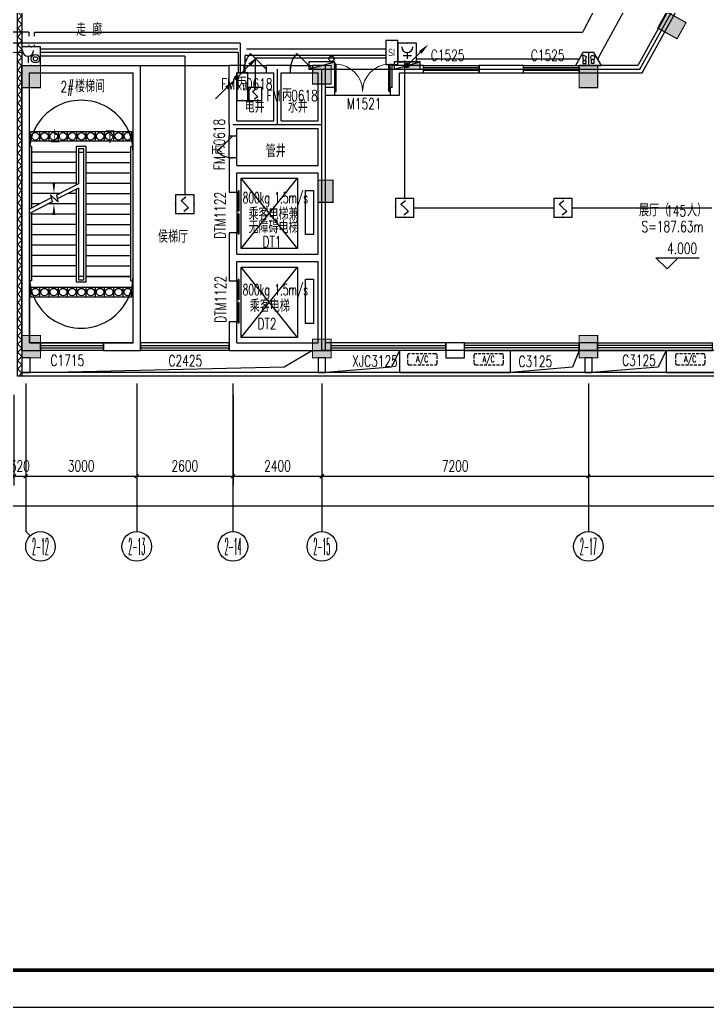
# Model space of a CAD drawing. Extents: x -9422388 to 15610651, y -1992469 to 953794.
# Drawn here: x -2831425 to -2812855, y -458212 to -431521 of the extents above; entities that cross this region are included whole.
import ezdxf
from ezdxf.enums import TextEntityAlignment as Align

# ---------------------------------------------------------------- set-up
doc = ezdxf.new("R2010")
doc.units = 0
doc.header["$LTSCALE"] = 1000
doc.linetypes.add('( Hidden )', pattern=[0.375, 0.25, -0.125])
doc.linetypes.add('DOTE', pattern=[2.42, 2, -0.2, 0.02, -0.2])
for name, color, linetype in [('A-DOOR-IDEN', 7, 'Continuous'), ('A-FLOR-HVAC', 4, 'Continuous'), ('AXIS_TEXT', 7, 'Continuous'), ('C-KZ', 2, 'Continuous'), ('C-Z-HATCH', 253, 'Continuous'), ('DIM_SYMB', 3, 'Continuous'), ('EQUIP-消防', 3, 'Continuous'), ('EQUIP-箱柜', 3, 'Continuous'), ('EQUIP_消火栓', 7, 'Continuous'), ('LWIRE', 4, 'Continuous'), ('PUB_TITLE', 4, 'Continuous'), ('WINDOW_TEXT', 7, 'Continuous'), ('WIRE-消防', 5, 'DOTE'), ('WIRE-消防广播', 4, 'TG_BC'), ('WIRE-消防电话', 4, 'TG_F')]:
    doc.layers.add(name, color=color, linetype=linetype)
doc.styles.add('_TCH_AXIS', font='COMPLEX', dxfattribs={"bigfont": 'GBCBIG'})
doc.styles.add('_TCH_DIM', font='SIMPLEX', dxfattribs={"bigfont": 'GBCBIG'})
doc.styles.add('_TCH_DIM_T3', font='SIMPLEX', dxfattribs={"width": 0.705882, "bigfont": 'GBCBIG'})
doc.styles.add('_TCH_WINDOW', font='SIMPLEX', dxfattribs={"height": 3.5, "bigfont": 'GBCBIG'})
doc.styles.add('_TEL_ATTDEF', font='GBENOR', dxfattribs={"width": 0.8, "height": 3, "bigfont": 'GBCBIG'})
doc.styles.add('_TEL_DIM', font='SIMPLEX', dxfattribs={"width": 0.8, "height": 3.5, "bigfont": 'HZTXT'})
doc.styles.add('COMPLEX', font='COMPLEX')
doc.styles.get("Standard").update_dxf_attribs({"font": 'gbenor.shx', "bigfont": 'gbcbig.shx'})
doc.styles.add('TG_LINETYPE', font='SIMPLEX', dxfattribs={"width": 0.8, "height": 3.5, "bigfont": 'HZTXT'})
doc.linetypes.add('TG_BC', pattern='A,2,-0.85,["BC",TG_LINETYPE,S=0.1,R=0,X=-0.65,Y=-0.15],0', length=2.85)
doc.linetypes.add('TG_F', pattern='A,2,-0.4,["F",TG_LINETYPE,S=0.1,R=0,X=-0.28,Y=-0.15],0', length=2.4)
doc.dimstyles.new('_TCH_ARCH&&100', dxfattribs={"dimtxt": 297.5, "dimasz": 100, "dimexe": 250, "dimexo": 300, "dimgap": 126.25, "dimtad": 1, "dimdec": 0, "dimzin": 0, "dimdsep": 46, "dimtxsty": '_TCH_DIM_T3', "dimblk": 'ARCHTICK', "dimcen": 0.09, "dimclrt": 7, "dimazin": 2, "dimtfac": 1, "dimtdec": 0, "dimtix": 1, "dimtmove": 2, "dimatfit": 3, "dimfxl": 0, "dimtolj": 1, "dimtzin": 0, "dimarcsym": 0})

# ---------------------------------------------------------------- blocks, each defined once
blk = doc.blocks.new('KTWJ1')
at = {"layer": 'A-FLOR-HVAC', "color": 0, "linetype": '( Hidden )', "ltscale": 0.3}
blk.add_lwpolyline([(152982, -14209, 0.414214), (153032, -14259), (153732, -14259, 0.414214), (153782, -14209), (153782, -14009, 0.414214), (153732, -13959), (153032, -13959, 0.414214), (152982, -14009)], format="xyb", close=True, dxfattribs=at)
at = {"layer": 'A-FLOR-HVAC', "color": 0, "style": '_TCH_WINDOW', "width": 0.705882}
blk.add_text('A/C', height=170, dxfattribs=at).set_placement((153214, -14188))
blk = doc.blocks.new('宿舍楼柱网1')
at = {"layer": 'C-Z-HATCH'}
h = blk.add_hatch(color=0, dxfattribs=at)
h.dxf.hatch_style = 1
h.paths.add_polyline_path([(648829, 146138), (649071, 146576), (649596, 146285), (649354, 145848)])
h = blk.add_hatch(color=0, dxfattribs=at)
h.dxf.hatch_style = 1
h.paths.add_polyline_path([(631658, 145126), (632158, 145126), (632158, 144526), (631658, 144526)])
h = blk.add_hatch(color=0, dxfattribs=at)
h.dxf.hatch_style = 1
h.paths.add_polyline_path([(639508, 145126), (640008, 145126), (640008, 144626), (639508, 144626)])
h = blk.add_hatch(color=0, dxfattribs=at)
h.dxf.hatch_style = 1
h.paths.add_polyline_path([(646708, 145126), (647208, 145126), (647208, 144526), (646708, 144526)])
h = blk.add_hatch(color=0, dxfattribs=at)
h.dxf.hatch_style = 1
h.paths.add_polyline_path([(639658, 142026), (640058, 142026), (640058, 141426), (639658, 141426)])
h = blk.add_hatch(color=0, dxfattribs=at)
h.dxf.hatch_style = 1
h.paths.add_polyline_path([(631658, 137826), (632158, 137826), (632158, 137226), (631658, 137226)])
h = blk.add_hatch(color=0, dxfattribs=at)
h.dxf.hatch_style = 1
h.paths.add_polyline_path([(639508, 137726), (640008, 137726), (640008, 137226), (639508, 137226)])
h = blk.add_hatch(color=0, dxfattribs=at)
h.dxf.hatch_style = 1
h.paths.add_polyline_path([(646708, 137826), (647208, 137826), (647208, 137226), (646708, 137226)])
at = {"layer": 'C-KZ', "color": 0, "const_width": 30}
blk.add_lwpolyline([(648829, 146138), (649071, 146576), (649596, 146285), (649354, 145848), (648829, 146138)], dxfattribs=at)
for points in [[(631658, 145126), (632158, 145126), (632158, 144526), (631658, 144526)], [(639508, 145126), (640008, 145126), (640008, 144626), (639508, 144626)], [(646708, 145126), (647208, 145126), (647208, 144526), (646708, 144526)], [(639658, 142026), (640058, 142026), (640058, 141426), (639658, 141426)], [(631658, 137826), (632158, 137826), (632158, 137226), (631658, 137226)], [(639508, 137726), (640008, 137726), (640008, 137226), (639508, 137226)], [(646708, 137826), (647208, 137826), (647208, 137226), (646708, 137226)]]:
    blk.add_lwpolyline(points, close=True, dxfattribs=at)
blk = doc.blocks.new('$WINLIB2D$00000001')
at = {"color": 0}
for points in [[(-0.5, 0.5), (-0.5, -0.5)], [(-0.5, 0.5), (0.5, 0.5)], [(0.5, -0.5), (0.5, 0.5)], [(0.5, 0.167), (-0.5, 0.167)], [(0.5, -0.167), (-0.5, -0.167)], [(-0.5, -0.5), (0.5, -0.5)]]:
    blk.add_lwpolyline(points, dxfattribs=at)
blk = doc.blocks.new('$DORLIB2D$00000127')
at = {"color": 0}
for points in [[(-0.533, 0.795), (-0.533, 0.69)], [(-0.033, 0.795), (-0.533, 0.795)], [(-0.033, 0.795), (-0.033, 0.69)], [(0.533, 0.795), (0.033, 0.795)], [(0.033, 0.795), (0.033, 0.69)], [(0.533, 0.795), (0.533, 0.69)], [(-0.033, 0.69), (-0.533, 0.69)], [(0.5, 0.5), (-0.5, 0.5)], [(0.533, 0.69), (0.033, 0.69)]]:
    blk.add_lwpolyline(points, dxfattribs=at)
blk = doc.blocks.new('$DorLib2D$00000114')
at = {"color": 0}
blk.add_line((0.5, 0), (-0.207, 0.707), dxfattribs=at)
blk.add_arc((0.5, 0), 1, 135, 180, dxfattribs=at)
blk = doc.blocks.new('$TCHSYS$WIN2D')
at = {"color": 0}
for p, q in [((-0.5, 0.5), (0.5, 0.5)), ((-0.5, 0.5), (-0.5, -0.5)), ((0.5, 0.5), (0.5, -0.5)), ((0.5, 0.1667), (-0.5, 0.1667)), ((0.5, -0.1667), (-0.5, -0.1667)), ((-0.5, -0.5), (0.5, -0.5))]:
    blk.add_line(p, q, dxfattribs=at)
blk = doc.blocks.new('_ArchTick')
at = {"color": 0, "linetype": 'ByBlock', "const_width": 0.4}
blk.add_lwpolyline([(-0.5, -0.5), (0.5, 0.5)], dxfattribs=at)
blk = doc.blocks.new('*D2838')
at = {"color": 0, "lineweight": -2, "transparency": 16777216}
for p, q in [((1474530, -199693), (1474530, -202943)), ((1541350, -199693), (1541350, -202943)), ((1474530, -202693), (1541350, -202693))]:
    blk.add_line(p, q, dxfattribs=at)
at = {"layer": 'Defpoints', "color": 0, "transparency": 16777216}
for p in [(1474530, -199393), (1541350, -199393), (1541350, -202693)]:
    blk.add_point(p, dxfattribs=at)
at = {"color": 0, "lineweight": -2, "transparency": 16777216, "xscale": 100, "yscale": 100, "zscale": 100, "rotation": 180}
blk.add_blockref('_ArchTick', (1474530, -202693), dxfattribs=at)
at = {"color": 0, "lineweight": -2, "transparency": 16777216, "xscale": 100, "yscale": 100, "zscale": 100}
blk.add_blockref('_ArchTick', (1541350, -202693), dxfattribs=at)
at = {"color": 7, "transparency": 16777216, "insert": (1507940, -202418), "char_height": 297.5, "attachment_point": 5, "style": '_TCH_DIM_T3'}
blk.add_mtext('\\A1;66820', dxfattribs=at)
blk = doc.blocks.new('*D2846')
at = {"color": 0, "lineweight": -2, "transparency": 16777216}
for p, q in [((1517730, -199693), (1517730, -202143)), ((1518050, -199693), (1518050, -202143)), ((1517730, -201893), (1517630, -201893)), ((1517730, -201893), (1518050, -201893)), ((1518050, -201893), (1518150, -201893))]:
    blk.add_line(p, q, dxfattribs=at)
at = {"layer": 'Defpoints', "color": 0, "transparency": 16777216}
for p in [(1517730, -199393), (1518050, -199393), (1518050, -201893)]:
    blk.add_point(p, dxfattribs=at)
at = {"color": 0, "lineweight": -2, "transparency": 16777216, "xscale": 100, "yscale": 100, "zscale": 100}
blk.add_blockref('_ArchTick', (1517730, -201893), dxfattribs=at)
at = {"color": 0, "lineweight": -2, "transparency": 16777216, "xscale": 100, "yscale": 100, "zscale": 100, "rotation": 180}
blk.add_blockref('_ArchTick', (1518050, -201893), dxfattribs=at)
at = {"color": 7, "transparency": 16777216, "insert": (1517890, -201618), "char_height": 297.5, "attachment_point": 5, "style": '_TCH_DIM_T3'}
blk.add_mtext('\\A1;320', dxfattribs=at)
blk = doc.blocks.new('*D2847')
at = {"color": 0, "lineweight": -2, "transparency": 16777216}
for p, q in [((1518050, -199693), (1518050, -202143)), ((1521050, -199693), (1521050, -202143)), ((1518050, -201893), (1521050, -201893))]:
    blk.add_line(p, q, dxfattribs=at)
at = {"layer": 'Defpoints', "color": 0, "transparency": 16777216}
for p in [(1518050, -199393), (1521050, -199393), (1521050, -201893)]:
    blk.add_point(p, dxfattribs=at)
at = {"color": 0, "lineweight": -2, "transparency": 16777216, "xscale": 100, "yscale": 100, "zscale": 100, "rotation": 180}
blk.add_blockref('_ArchTick', (1518050, -201893), dxfattribs=at)
at = {"color": 0, "lineweight": -2, "transparency": 16777216, "xscale": 100, "yscale": 100, "zscale": 100}
blk.add_blockref('_ArchTick', (1521050, -201893), dxfattribs=at)
at = {"color": 7, "transparency": 16777216, "insert": (1519550, -201618), "char_height": 297.5, "attachment_point": 5, "style": '_TCH_DIM_T3'}
blk.add_mtext('\\A1;3000', dxfattribs=at)
blk = doc.blocks.new('*D2848')
at = {"color": 0, "lineweight": -2, "transparency": 16777216}
for p, q in [((1521050, -199693), (1521050, -202143)), ((1523650, -199693), (1523650, -202143)), ((1521050, -201893), (1523650, -201893))]:
    blk.add_line(p, q, dxfattribs=at)
at = {"layer": 'Defpoints', "color": 0, "transparency": 16777216}
for p in [(1521050, -199393), (1523650, -199393), (1523650, -201893)]:
    blk.add_point(p, dxfattribs=at)
at = {"color": 0, "lineweight": -2, "transparency": 16777216, "xscale": 100, "yscale": 100, "zscale": 100, "rotation": 180}
blk.add_blockref('_ArchTick', (1521050, -201893), dxfattribs=at)
at = {"color": 0, "lineweight": -2, "transparency": 16777216, "xscale": 100, "yscale": 100, "zscale": 100}
blk.add_blockref('_ArchTick', (1523650, -201893), dxfattribs=at)
at = {"color": 7, "transparency": 16777216, "insert": (1522350, -201618), "char_height": 297.5, "attachment_point": 5, "style": '_TCH_DIM_T3'}
blk.add_mtext('\\A1;2600', dxfattribs=at)
blk = doc.blocks.new('*D2849')
at = {"color": 0, "lineweight": -2, "transparency": 16777216}
for p, q in [((1523650, -199693), (1523650, -202143)), ((1526050, -199693), (1526050, -202143)), ((1523650, -201893), (1526050, -201893))]:
    blk.add_line(p, q, dxfattribs=at)
at = {"layer": 'Defpoints', "color": 0, "transparency": 16777216}
for p in [(1523650, -199393), (1526050, -199393), (1526050, -201893)]:
    blk.add_point(p, dxfattribs=at)
at = {"color": 0, "lineweight": -2, "transparency": 16777216, "xscale": 100, "yscale": 100, "zscale": 100, "rotation": 180}
blk.add_blockref('_ArchTick', (1523650, -201893), dxfattribs=at)
at = {"color": 0, "lineweight": -2, "transparency": 16777216, "xscale": 100, "yscale": 100, "zscale": 100}
blk.add_blockref('_ArchTick', (1526050, -201893), dxfattribs=at)
at = {"color": 7, "transparency": 16777216, "insert": (1524850, -201618), "char_height": 297.5, "attachment_point": 5, "style": '_TCH_DIM_T3'}
blk.add_mtext('\\A1;2400', dxfattribs=at)
blk = doc.blocks.new('*D2850')
at = {"color": 0, "lineweight": -2, "transparency": 16777216}
for p, q in [((1526050, -199693), (1526050, -202143)), ((1533250, -199693), (1533250, -202143)), ((1526050, -201893), (1533250, -201893))]:
    blk.add_line(p, q, dxfattribs=at)
at = {"layer": 'Defpoints', "color": 0, "transparency": 16777216}
for p in [(1526050, -199393), (1533250, -199393), (1533250, -201893)]:
    blk.add_point(p, dxfattribs=at)
at = {"color": 0, "lineweight": -2, "transparency": 16777216, "xscale": 100, "yscale": 100, "zscale": 100, "rotation": 180}
blk.add_blockref('_ArchTick', (1526050, -201893), dxfattribs=at)
at = {"color": 0, "lineweight": -2, "transparency": 16777216, "xscale": 100, "yscale": 100, "zscale": 100}
blk.add_blockref('_ArchTick', (1533250, -201893), dxfattribs=at)
at = {"color": 7, "transparency": 16777216, "insert": (1529650, -201618), "char_height": 297.5, "attachment_point": 5, "style": '_TCH_DIM_T3'}
blk.add_mtext('\\A1;7200', dxfattribs=at)
blk = doc.blocks.new('*D2851')
at = {"color": 0, "lineweight": -2, "transparency": 16777216}
for p, q in [((1533250, -199693), (1533250, -202143)), ((1540750, -199693), (1540750, -202143)), ((1533250, -201893), (1540750, -201893))]:
    blk.add_line(p, q, dxfattribs=at)
at = {"layer": 'Defpoints', "color": 0, "transparency": 16777216}
for p in [(1533250, -199393), (1540750, -199393), (1540750, -201893)]:
    blk.add_point(p, dxfattribs=at)
at = {"color": 0, "lineweight": -2, "transparency": 16777216, "xscale": 100, "yscale": 100, "zscale": 100, "rotation": 180}
blk.add_blockref('_ArchTick', (1533250, -201893), dxfattribs=at)
at = {"color": 0, "lineweight": -2, "transparency": 16777216, "xscale": 100, "yscale": 100, "zscale": 100}
blk.add_blockref('_ArchTick', (1540750, -201893), dxfattribs=at)
at = {"color": 7, "transparency": 16777216, "insert": (1537000, -201618), "char_height": 297.5, "attachment_point": 5, "style": '_TCH_DIM_T3'}
blk.add_mtext('\\A1;7500', dxfattribs=at)
blk = doc.blocks.new('_AXISO')
at = {"color": 0}
blk.add_circle((0, 0), 0.5, dxfattribs=at)
at = {"layer": 'AXIS_TEXT', "color": 0, "style": 'COMPLEX', "width": 1.041667}
blk.add_attdef('A', text='', height=0.56, dxfattribs=at).set_placement((-0.25, -0.28), (0.25, -0.28), align=Align.FIT)
blk = doc.blocks.new('$DorLib2D$00000002')
at = {"color": 0}
for p, q in [((-0.5, 0), (-0.5, 0.4875)), ((-0.475, 0.4875), (-0.5, 0.4875)), ((-0.475, 0), (-0.475, 0.4875)), ((0.475, 0), (0.475, 0.4875)), ((0.475, 0.4875), (0.5, 0.4875)), ((0.5, 0), (0.5, 0.4875)), ((-0.5, 0), (-0.475, 0)), ((0.5, 0), (0.475, 0))]:
    blk.add_line(p, q, dxfattribs=at)
at = {"color": 0, "lineweight": 13}
for centre, start, end in [((-0.4875, 0), 0, 88.53072), ((0.4875, 0), 91.46928, 180)]:
    blk.add_arc(centre, 0.4875, start, end, dxfattribs=at)
blk = doc.blocks.new('$Equip$00002649')
for p, q in [((-0.5, 0.5), (-0.5, -0.5)), ((0.5, 0.5), (-0.5, 0.5)), ((-0.2, 0.2), (0.05, 0.4)), ((0, 0), (-0.2, 0.2)), ((0, 0), (0.2, -0.2)), ((0.5, -0.5), (0.5, 0.5)), ((-0.5, -0.5), (0.5, -0.5)), ((0.2, -0.2), (-0.05, -0.4))]:
    blk.add_line(p, q)
at = {"const_width": 0.04}
blk.add_lwpolyline([(-0.5, 0.5), (0.5, 0.5), (0.5, -0.5), (-0.5, -0.5), (-0.5, 0.5), (0.5, 0.5)], dxfattribs=at)
for p in [(-0.5, 0), (0, 0.5), (0.5, 0), (0, -0.5)]:
    blk.add_point(p)
at = {"color": 7, "flags": 1}
for tag, height, p in [('A', 0.00002, (0, 0)), ('B', 0.4, (0.762, -0.208))]:
    blk.add_attdef(tag, text='', height=height, dxfattribs=at).set_placement(p, align=Align.MIDDLE_CENTER)
blk = doc.blocks.new('$equip$00002656')
for p, q in [((-0.5, 1), (-0.5, 0)), ((0.5, 1), (-0.5, 1)), ((0.5, 0), (0.5, 1)), ((-0.5, 0), (0.5, 0)), ((-0.219, 0.331), (0.222, 0.331)), ((0, 0.5), (0, 0.15))]:
    blk.add_line(p, q)
at = {"const_width": 0.04}
blk.add_lwpolyline([(-0.5, 1), (0.5, 1), (0.5, 0), (-0.5, 0), (-0.5, 1), (0.5, 1)], dxfattribs=at)
blk.add_arc((0, 0.8), 0.3, 180, 0)
for p in [(0, 1), (-0.5, 0.5), (0, 0), (0.5, 0.5)]:
    blk.add_point(p)
at = {"color": 7, "flags": 1}
for tag, height, p in [('A', 0.00002, (0, 0)), ('B', 0.4, (0.762, 0.292))]:
    blk.add_attdef(tag, text='', height=height, dxfattribs=at).set_placement(p, align=Align.MIDDLE_CENTER)
blk = doc.blocks.new('$equip$00002655')
for p, q in [((-0.5, 1), (-0.5, 0)), ((0.5, 1), (-0.5, 1)), ((0.5, 0), (0.5, 1)), ((-0.5, 0), (0.5, 0)), ((-0.169, 0.5), (-0.169, 0.15))]:
    blk.add_line(p, q)
at = {"const_width": 0.04}
blk.add_lwpolyline([(-0.5, 1), (0.5, 1), (0.5, 0), (-0.5, 0), (-0.5, 1), (0.5, 1)], dxfattribs=at)
for radius in [0.226, 0.113]:
    blk.add_circle((0.227, 0.36), radius)
blk.add_arc((-0.169, 0.8), 0.3, 180, 0)
for p in [(0, 1), (-0.5, 0.5), (0, 0), (0.5, 0.5)]:
    blk.add_point(p)
at = {"color": 7, "flags": 1}
for tag, height, p in [('A', 0.00002, (0, 0)), ('B', 0.4, (0.762, 0.292))]:
    blk.add_attdef(tag, text='', height=height, dxfattribs=at).set_placement(p, align=Align.MIDDLE_CENTER)
blk = doc.blocks.new('$equip$00002679')
for p, q in [((-0.3, 0.699), (-0.703, 0)), ((-0.264, 0.249), (-0.304, 0.569)), ((-0.304, 0.569), (-0.128, 0.489)), ((0.3, 0.699), (-0.3, 0.699)), ((0.3, 0.699), (-0.3, 0.699)), ((0, 0.699), (0, 0)), ((0.703, 0), (0.3, 0.699)), ((-0.703, 0), (0.703, 0)), ((-0.304, 0.249), (-0.304, 0.113)), ((-0.128, 0.249), (-0.304, 0.249)), ((-0.304, 0.113), (-0.128, 0.113)), ((-0.128, 0.489), (-0.168, 0.249)), ((-0.128, 0.113), (-0.128, 0.249)), ((0.174, 0.11), (0.174, 0.338)), ((0.294, 0.11), (0.174, 0.11)), ((0.294, 0.338), (0.294, 0.11))]:
    blk.add_line(p, q)
at = {"const_width": 0.04}
for points in [[(-0.299, 0.699), (0.301, 0.699), (0.703, 0), (-0.702, 0), (-0.299, 0.699), (0.301, 0.699)], [(-0.3, 0.699), (0.3, 0.699), (0.703, 0), (-0.703, 0), (-0.3, 0.699), (0.3, 0.699)]]:
    blk.add_lwpolyline(points, dxfattribs=at)
blk.add_circle((0.234, 0.43), 0.111)
for p in [(0, 0.699), (-0.501, 0.349), (0, 0), (0.502, 0.349)]:
    blk.add_point(p)
at = {"color": 7, "flags": 1}
for tag, height, p in [('A', 0.00002, (0, 0)), ('B', 0.4, (0.961, 0.299))]:
    blk.add_attdef(tag, text='', height=height, dxfattribs=at).set_placement(p, align=Align.MIDDLE_CENTER)
blk = doc.blocks.new('$equip$00002705')
for p, q in [((-0.75, 0.6), (-0.75, 0)), ((0.75, 0.6), (-0.75, 0.6)), ((0.75, 0), (0.75, 0.6)), ((-0.75, 0), (0.75, 0))]:
    blk.add_line(p, q)
at = {"const_width": 0.04}
blk.add_lwpolyline([(-0.75, 0.6), (-0.75, 0), (0.75, 0), (0.75, 0.6), (-0.75, 0.6), (-0.75, 0)], dxfattribs=at)
for p in [(0, 0.6), (-0.75, 0.3), (0, 0), (0.75, 0.3)]:
    blk.add_point(p)
at = {"color": 7, "style": '_TEL_DIM'}
blk.add_attdef('$TEXT$', text='', height=0.4, dxfattribs=at).set_placement((0, 0.3), align=Align.MIDDLE_CENTER)
at = {"color": 7, "style": '_TEL_DIM', "flags": 1}
for tag in ['REMARK', 'A']:
    blk.add_attdef(tag, text='', height=0.4, dxfattribs=at).set_placement((0, 0), align=Align.MIDDLE_CENTER)
blk = doc.blocks.new('$equip$00002776')
for p, q in [((0.65, 0.65), (-0.65, 0.65)), ((-0.65, 0.65), (-0.65, 0)), ((0.65, 0), (0.65, 0.65)), ((-0.65, 0), (0.65, 0))]:
    blk.add_line(p, q)
at = {"const_width": 0.04}
blk.add_lwpolyline([(-0.65, 0.65), (-0.65, 0), (0.65, 0), (0.65, 0.65), (-0.65, 0.65), (-0.65, 0)], dxfattribs=at)
for p in [(0, 0.65), (-0.65, 0.325), (0, 0), (0.65, 0.325)]:
    blk.add_point(p)
at = {"color": 7}
blk.add_attdef('$TEXT$', text='', height=0.4, dxfattribs=at).set_placement((0.006, 0.343), align=Align.MIDDLE_CENTER)
at = {"color": 7, "flags": 1}
for tag, p in [('A', (0, 0)), ('B', (0.905, 0.246))]:
    blk.add_attdef(tag, text='', height=0.4, dxfattribs=at).set_placement(p, align=Align.MIDDLE_CENTER)
blk = doc.blocks.new('$TelecSys$00000081')
for p, q in [((0.104, 0.104), (0.104, 0.104)), ((-0.104, -0.104), (-0.104, -0.104)), ((-1.15, -1.15), (-0.55, -0.55))]:
    blk.add_line(p, q)
at = {"const_width": 0.142}
blk.add_lwpolyline([(0.071, 0, 1), (-0.071, 0, 1)], format="xyb", close=True, dxfattribs=at)
blk.add_solid([(-0.62, -0.48), (-0.48, -0.62), (-0.1, -0.1)])
at = {"width": 0.8, "flags": 9}
blk.add_attdef('A', (0, 0), '', height=0.00002, rotation=180, dxfattribs=at)
blk = doc.blocks.new('$TelecSys$00000079')
for p, q in [((0.7, 0.7), (0, 0)), ((0.104, 0.104), (0.104, 0.104)), ((-0.104, -0.104), (-0.104, -0.104))]:
    blk.add_line(p, q)
at = {"const_width": 0.142}
blk.add_lwpolyline([(-0.071, 0, 1), (0.071, 0, 1)], format="xyb", close=True, dxfattribs=at)
blk.add_solid([(0.63, 0.77), (0.77, 0.63), (1.15, 1.15)])
at = {"width": 0.8, "flags": 9}
blk.add_attdef('A', (0, 0), '', height=0.00002, dxfattribs=at)
blk = doc.blocks.new('$TwtSys$00000434')
at = {"color": 0}
for p, q in [((-0.5, 0.5), (-0.5, -0.5)), ((-0.5, -0.5), (0.5, 0.5)), ((0.5, 0.5), (-0.5, 0.5)), ((0.5, -0.5), (0.5, 0.5)), ((-0.5, -0.5), (0.5, -0.5))]:
    blk.add_line(p, q, dxfattribs=at)
blk.add_solid([(0.5, -0.5), (0.5, 0.5), (-0.5, -0.5)], dxfattribs=at)
blk = doc.blocks.new('34214')
h = blk.add_hatch()
h.set_pattern_fill('ANSI37', color=8, scale=100)
h.set_pattern_definition([(45, (896336.12, 205282.17), (-112.2532, 112.2532), []), (135, (896336.12, 205282.17), (-112.2532, -112.2532), [])])
h.paths.add_polyline_path([(1517829.8, -188792.5), (1517949.8, -188792.5), (1517949.8, -199192.6), (1517829.8, -199192.6)])
at = {"color": 8}
for p, q in [((1535429, -189265.2), (1534583.7, -190792.6)), ((1534701.6, -190992.6), (1535604, -189362.1)), ((1517949.8, -190792.6), (1521149.8, -190792.6)), ((1517949.8, -198492.6), (1517949.8, -190792.6)), ((1521149.8, -198292.6), (1521149.8, -190792.6)), ((1523949.8, -190792.6), (1523549.8, -190792.6)), ((1523549.8, -192392.6), (1523549.8, -190792.6)), ((1523949.8, -190992.6), (1523949.8, -190792.6)), ((1523949.8, -190792.6), (1524549.8, -190792.6)), ((1524849.8, -190792.6), (1524549.8, -190792.6)), ((1524549.8, -190792.6), (1524549.8, -190992.6)), ((1525199.8, -190792.6), (1524849.8, -190792.6)), ((1525199.8, -190992.6), (1525199.8, -190792.6)), ((1525199.8, -190792.6), (1525799.8, -190792.6)), ((1526149.8, -190792.6), (1525799.8, -190792.6)), ((1525799.8, -190792.6), (1525799.8, -190992.6)), ((1526149.8, -191492.6), (1526149.8, -190792.6)), ((1527949.8, -191392.6), (1527949.8, -190792.6)), ((1528799.8, -190792.6), (1527949.8, -190792.6)), ((1528799.8, -190992.6), (1528799.8, -190792.6)), ((1531499.8, -190792.6), (1530299.8, -190792.6)), ((1530299.8, -190792.6), (1530299.8, -190992.6)), ((1531499.8, -190992.6), (1531499.8, -190792.6)), ((1534583.7, -190792.6), (1532999.8, -190792.6)), ((1532999.8, -190792.6), (1532999.8, -190992.6)), ((1518149.8, -190992.6), (1520949.8, -190992.6)), ((1518149.8, -198292.6), (1518149.8, -190992.6)), ((1520949.8, -198292.6), (1520949.8, -190992.6)), ((1523749.8, -190992.6), (1523949.8, -190992.6)), ((1523749.8, -192292.6), (1523749.8, -190992.6)), ((1523949.8, -190992.6), (1524549.8, -190992.6)), ((1524549.8, -190992.6), (1524749.8, -190992.6)), ((1524749.8, -192292.6), (1524749.8, -190992.6)), ((1524949.8, -192292.6), (1524949.8, -190992.6)), ((1524949.8, -190992.6), (1525199.8, -190992.6)), ((1525199.8, -190992.6), (1525799.8, -190992.6)), ((1525799.8, -190992.6), (1525949.8, -190992.6)), ((1525949.8, -191492.6), (1525949.8, -190992.6)), ((1528149.8, -191592.6), (1528149.8, -190992.6)), ((1528149.8, -190992.6), (1528799.8, -190992.6)), ((1530299.8, -190992.6), (1531499.8, -190992.6)), ((1532999.8, -190992.6), (1534701.6, -190992.6)), ((1525949.8, -192292.6), (1525949.8, -191492.6)), ((1526399.8, -191392.6), (1526149.8, -191392.6)), ((1526149.8, -192392.6), (1526149.8, -191492.6)), ((1526149.8, -191592.6), (1526399.8, -191592.6)), ((1526399.8, -191592.6), (1526399.8, -191392.6)), ((1526399.8, -191592.6), (1527899.8, -191592.6)), ((1527949.8, -191392.6), (1527899.8, -191392.6)), ((1527899.8, -191392.6), (1527899.8, -191592.6)), ((1527899.8, -191592.6), (1528149.8, -191592.6)), ((1523549.8, -192392.6), (1523549.8, -192692.6)), ((1523749.8, -192292.6), (1524749.8, -192292.6)), ((1524949.8, -192292.6), (1525949.8, -192292.6)), ((1526149.8, -193592.6), (1526149.8, -192392.6)), ((1523549.8, -192692.6), (1523749.8, -192692.6)), ((1523549.8, -193292.6), (1523549.8, -192692.6)), ((1523749.8, -192692.6), (1523749.8, -192492.6)), ((1523749.8, -192492.6), (1524849.8, -192492.6)), ((1523749.8, -193292.6), (1523749.8, -192692.6)), ((1524849.8, -192492.6), (1525949.8, -192492.6)), ((1525949.8, -193492.6), (1525949.8, -192492.6)), ((1518149.8, -192982.6), (1518149.8, -194680.5)), ((1518209.8, -192982.6), (1518149.8, -192982.6)), ((1518149.8, -193132.6), (1518149.8, -194680.5)), ((1518209.8, -192982.6), (1518209.8, -194649.3)), ((1519414.8, -193132.6), (1518209.8, -193132.6)), ((1519684.8, -192982.6), (1519414.8, -192982.6)), ((1519414.8, -192982.6), (1519414.8, -194023.2)), ((1519624.8, -193042.6), (1519474.8, -193042.6)), ((1519474.8, -193042.6), (1519474.8, -193992)), ((1519474.8, -193132.6), (1519474.8, -193992)), ((1519474.8, -193132.6), (1519624.8, -193132.6)), ((1519624.8, -196582.6), (1519624.8, -193042.6)), ((1519624.8, -196492.6), (1519624.8, -193132.6)), ((1519684.8, -196642.6), (1519684.8, -192982.6)), ((1519684.8, -193132.6), (1520889.8, -193132.6)), ((1520889.8, -196612.6), (1520889.8, -192982.6)), ((1520889.8, -192982.6), (1520949.8, -192982.6)), ((1520949.8, -196612.6), (1520949.8, -192982.6)), ((1520949.8, -196492.6), (1520949.8, -193132.6)), ((1519414.8, -193412.6), (1518209.8, -193412.6)), ((1519684.8, -193412.6), (1520889.8, -193412.6)), ((1523749.8, -193292.6), (1523549.8, -193292.6)), ((1523549.8, -193292.6), (1523549.8, -193592.6)), ((1523749.8, -193492.6), (1523749.8, -193292.6)), ((1523749.8, -193492.6), (1525949.8, -193492.6)), ((1519414.8, -193692.6), (1518209.8, -193692.6)), ((1519684.8, -193692.6), (1520889.8, -193692.6)), ((1523549.8, -193592.6), (1523549.8, -194217.6)), ((1523749.8, -194217.6), (1523749.8, -193692.6)), ((1523749.8, -193692.6), (1525949.8, -193692.6)), ((1525949.8, -195892.6), (1525949.8, -193692.6)), ((1526149.8, -195992.6), (1526149.8, -193592.6)), ((1519414.8, -193972.6), (1518209.8, -193972.6)), ((1519474.8, -193992), (1518880.9, -194300.6)), ((1519684.8, -193972.6), (1520889.8, -193972.6)), ((1523874.8, -195742.6), (1523874.8, -193842.6)), ((1523874.8, -193842.6), (1525394.8, -193842.6)), ((1525394.8, -195742.6), (1523874.8, -193842.6)), ((1523874.8, -195742.6), (1525394.8, -193842.6)), ((1525394.8, -193842.6), (1525394.8, -195742.6)), ((1518973.3, -194252.6), (1518209.8, -194252.6)), ((1518919.4, -194474.8), (1518721.2, -194293)), ((1518721.2, -194293), (1518761.5, -194475.3)), ((1518880.9, -194300.6), (1518919.4, -194474.8)), ((1519474.8, -194104.7), (1518903.2, -194401.7)), ((1519414.8, -194252.6), (1519190.2, -194252.6)), ((1519414.8, -194135.9), (1519414.8, -196642.6)), ((1519474.8, -194104.7), (1519474.8, -196492.6)), ((1519474.8, -194104.7), (1519474.8, -196582.6)), ((1519684.8, -194252.6), (1520889.8, -194252.6)), ((1523549.8, -194217.6), (1523749.8, -194217.6)), ((1525609.8, -195362.6), (1525609.8, -194172.6)), ((1525609.8, -194172.6), (1525824.8, -194172.6)), ((1525824.8, -194172.6), (1525824.8, -195362.6)), ((1518739.1, -194374.2), (1518149.8, -194680.5)), ((1518761.5, -194475.3), (1518149.8, -194793.2)), ((1518434.4, -194532.6), (1518209.8, -194532.6)), ((1519414.8, -194532.6), (1518651.3, -194532.6)), ((1519684.8, -194532.6), (1520889.8, -194532.6)), ((1518149.8, -194793.2), (1518149.8, -196492.6)), ((1518149.8, -194793.2), (1518149.8, -196612.6)), ((1518209.8, -194762), (1518209.8, -196612.6)), ((1519414.8, -194812.6), (1518209.8, -194812.6)), ((1519684.8, -194812.6), (1520889.8, -194812.6)), ((1519414.8, -195092.6), (1518209.8, -195092.6)), ((1519684.8, -195092.6), (1520889.8, -195092.6)), ((1519414.8, -195372.6), (1518209.8, -195372.6)), ((1519684.8, -195372.6), (1520889.8, -195372.6)), ((1523749.8, -195317.6), (1523549.8, -195317.6)), ((1523549.8, -195317.6), (1523549.8, -195992.6)), ((1523749.8, -195892.6), (1523749.8, -195317.6)), ((1525824.8, -195362.6), (1525609.8, -195362.6)), ((1519414.8, -195652.6), (1518209.8, -195652.6)), ((1519684.8, -195652.6), (1520889.8, -195652.6)), ((1523749.8, -195892.6), (1525949.8, -195892.6)), ((1525394.8, -195742.6), (1523874.8, -195742.6)), ((1519414.8, -195932.6), (1518209.8, -195932.6)), ((1519684.8, -195932.6), (1520889.8, -195932.6)), ((1523549.8, -195992.6), (1523549.8, -196617.6)), ((1523749.8, -196617.6), (1523749.8, -196092.6)), ((1523749.8, -196092.6), (1525949.8, -196092.6)), ((1525949.8, -198292.6), (1525949.8, -196092.6)), ((1526149.8, -198492.6), (1526149.8, -195992.6)), ((1535374.1, -196292.6), (1535074.1, -195992.6)), ((1535074.1, -195992.6), (1536244.9, -195992.6)), ((1535374.1, -196292.6), (1535674.1, -195992.6)), ((1519414.8, -196212.6), (1518209.8, -196212.6)), ((1519684.8, -196212.6), (1520889.8, -196212.6)), ((1523874.8, -198142.6), (1523874.8, -196242.6)), ((1523874.8, -196242.6), (1525394.8, -196242.6)), ((1525394.8, -198142.6), (1523874.8, -196242.6)), ((1523874.8, -198142.6), (1525394.8, -196242.6)), ((1525394.8, -196242.6), (1525394.8, -198142.6)), ((1518149.8, -196492.6), (1518149.8, -196612.6)), ((1518209.8, -196612.6), (1518149.8, -196612.6)), ((1518149.8, -196612.6), (1518149.8, -198292.6)), ((1519414.8, -196492.6), (1518209.8, -196492.6)), ((1519414.8, -196492.6), (1518209.8, -196492.6)), ((1519414.8, -196642.6), (1519684.8, -196642.6)), ((1519624.8, -196492.6), (1519474.8, -196492.6)), ((1519474.8, -196582.6), (1519624.8, -196582.6)), ((1519684.8, -196492.6), (1520889.8, -196492.6)), ((1520889.8, -196492.6), (1519684.8, -196492.6)), ((1520889.8, -196612.6), (1520949.8, -196612.6)), ((1520949.8, -196612.6), (1520949.8, -196492.6)), ((1520949.8, -198292.6), (1520949.8, -196612.6)), ((1523549.8, -196617.6), (1523749.8, -196617.6)), ((1525609.8, -197762.6), (1525609.8, -196572.6)), ((1525609.8, -196572.6), (1525824.8, -196572.6)), ((1525824.8, -196572.6), (1525824.8, -197762.6)), ((1523749.8, -197717.6), (1523549.8, -197717.6)), ((1523549.8, -197717.6), (1523549.8, -198292.6)), ((1523749.8, -198292.6), (1523749.8, -197717.6)), ((1525824.8, -197762.6), (1525609.8, -197762.6)), ((1518449.8, -198292.6), (1518149.8, -198292.6)), ((1518149.8, -198292.6), (1520949.8, -198292.6)), ((1518449.8, -198492.6), (1518449.8, -198292.6)), ((1520949.8, -198292.6), (1520149.8, -198292.6)), ((1520149.8, -198292.6), (1520149.8, -198492.6)), ((1521149.8, -198492.6), (1521149.8, -198292.6)), ((1523549.8, -198292.6), (1523549.8, -198492.6)), ((1523749.8, -198292.6), (1525949.8, -198292.6)), ((1525394.8, -198142.6), (1523874.8, -198142.6)), ((1526299.8, -198292.6), (1526149.8, -198292.6)), ((1526299.8, -198492.6), (1526299.8, -198292.6)), ((1529899.8, -198292.6), (1529399.8, -198292.6)), ((1529399.8, -198292.6), (1529399.8, -198692.6)), ((1529899.8, -198692.6), (1529899.8, -198292.6)), ((1533499.8, -198292.6), (1532999.8, -198292.6)), ((1532999.8, -198292.6), (1532999.8, -198492.6)), ((1533499.8, -198492.6), (1533499.8, -198292.6)), ((1517949.8, -198492.6), (1518449.8, -198492.6)), ((1520149.8, -198492.6), (1521049.8, -198492.6)), ((1521049.8, -198492.6), (1521149.8, -198492.6)), ((1523549.8, -198492.6), (1523649.8, -198492.6)), ((1523649.8, -198492.6), (1526149.8, -198492.6)), ((1526149.8, -198492.6), (1526299.8, -198492.6)), ((1532999.8, -198492.6), (1533499.8, -198492.6)), ((1529399.8, -198692.6), (1529899.8, -198692.6)), ((1518049.8, -199392.6), (1518049.8, -203392.6)), ((1521049.8, -199392.6), (1521049.8, -203392.6)), ((1523649.8, -199392.6), (1523649.8, -203392.6)), ((1526049.8, -199392.6), (1526049.8, -203392.6)), ((1533249.8, -199392.6), (1533249.8, -203392.6)), ((1518167, -203509.7), (1518049.8, -203392.6))]:
    blk.add_line(p, q, dxfattribs=at)
for points in [[(1523919.7, -172945.8), (1523919.7, -172945.8, -0.4142136), (1524141, -171980.9), (1531089.1, -167626.1, -0.4142136), (1533156.7, -168100.5), (1546426.9, -189272.8, -0.2728148), (1546468.4, -190795.7), (1542249.6, -198418.9, -0.2728148), (1540937.2, -199192.6), (1517949.8, -199192.6)], [(1524004.4, -172892.7), (1524004.4, -172892.7, -0.4142136), (1524194.2, -172065.7), (1531142.2, -167710.8, -0.4142136), (1533072, -168153.6), (1546342.2, -189325.9, -0.2728148), (1546380.9, -190747.3), (1542162.1, -198370.5, -0.2728148), (1540937.2, -199092.6), (1517949.8, -199092.6)]]:
    blk.add_lwpolyline(points, format="xyb", dxfattribs=at)
for points in [[(1526049.8, -190892.6), (1534642.7, -190892.6), (1536051.3, -188347.3), (1535311.6, -187167.1), (1541751.2, -183130.9), (1546084.3, -190044.2), (1541408.8, -198492.6), (1526049.8, -198492.6)], [(1517829.8, -188792.5), (1517949.8, -188792.5), (1517949.8, -199192.6), (1517829.8, -199192.6)], [(1520917.3, -192832.6), (1520917.3, -192582.6), (1518182.3, -192582.6), (1518182.3, -192832.6)], [(1520917.3, -197042.6), (1520917.3, -196792.6), (1518182.3, -196792.6), (1518182.3, -197042.6)], [(1517949.8, -199092.6), (1518169.8, -199092.6), (1518169.8, -198692.6), (1517949.8, -198692.6)], [(1525949.8, -199092.6), (1526149.8, -199092.6), (1526149.8, -198692.6), (1525949.8, -198692.6)], [(1533149.8, -199092.6), (1533349.8, -199092.6), (1533349.8, -198692.6), (1533149.8, -198692.6)]]:
    blk.add_lwpolyline(points, close=True, dxfattribs=at)
for points in [[(1534642.7, -190892.6), (1536051.3, -188347.3)], [(1521149.8, -190792.6), (1523549.8, -190792.6)], [(1524849.8, -192392.6), (1524849.8, -190892.6)], [(1523649.8, -192392.6), (1526049.8, -192392.6)], [(1518432.3, -192832.6), (1518432.3, -192582.6)], [(1518682.3, -192832.6), (1518682.3, -192582.6)], [(1518932.3, -192832.6), (1518932.3, -192582.6)], [(1519182.3, -192832.6), (1519182.3, -192582.6)], [(1519432.3, -192832.6), (1519432.3, -192582.6)], [(1519682.3, -192832.6), (1519682.3, -192582.6)], [(1519932.3, -192832.6), (1519932.3, -192582.6)], [(1520182.3, -192832.6), (1520182.3, -192582.6)], [(1520432.3, -192832.6), (1520432.3, -192582.6)], [(1520682.3, -192832.6), (1520682.3, -192582.6)], [(1518432.3, -197042.6), (1518432.3, -196792.6)], [(1518682.3, -197042.6), (1518682.3, -196792.6)], [(1518932.3, -197042.6), (1518932.3, -196792.6)], [(1519182.3, -197042.6), (1519182.3, -196792.6)], [(1519432.3, -197042.6), (1519432.3, -196792.6)], [(1519682.3, -197042.6), (1519682.3, -196792.6)], [(1519932.3, -197042.6), (1519932.3, -196792.6)], [(1520182.3, -197042.6), (1520182.3, -196792.6)], [(1520432.3, -197042.6), (1520432.3, -196792.6)], [(1520682.3, -197042.6), (1520682.3, -196792.6)], [(1525799.8, -198492.6), (1525032.6, -198947.3), (1518799.8, -199092.6)], [(1528149.8, -198492.6), (1527932.3, -198947.3), (1526149.8, -199092.6)], [(1529399.8, -198492.6), (1528149.8, -198492.6), (1528149.8, -199092.6), (1531149.8, -199092.6), (1531149.8, -198492.6), (1529899.8, -198492.6)], [(1532999.8, -198492.6), (1532818.6, -198947.3), (1531149.8, -199092.6)], [(1535349.8, -198492.6), (1535132.3, -198947.3), (1533349.8, -199092.6)], [(1536599.8, -198492.6), (1535349.8, -198492.6), (1535349.8, -199092.6), (1538349.8, -199092.6), (1538349.8, -198492.6), (1537099.8, -198492.6)], [(1517949.8, -199092.6), (1517949.8, -199192.6)]]:
    blk.add_lwpolyline(points, dxfattribs=at)
for centre, radius in [((1526312.6, -190611.1), 70), ((1518309.8, -192707.6), 100), ((1518557.3, -192707.6), 100), ((1518807.3, -192707.6), 100), ((1519059.8, -192707.6), 100), ((1519307.3, -192707.6), 100), ((1519557.3, -192707.6), 100), ((1519807.3, -192707.6), 100), ((1520059.8, -192707.6), 100), ((1520307.3, -192707.6), 100), ((1520557.3, -192707.6), 100), ((1520807.3, -192707.6), 100), ((1518309.8, -196917.6), 100), ((1518557.3, -196917.6), 100), ((1518807.3, -196917.6), 100), ((1519059.8, -196917.6), 100), ((1519307.3, -196917.6), 100), ((1519557.3, -196917.6), 100), ((1519807.3, -196917.6), 100), ((1520059.8, -196917.6), 100), ((1520307.3, -196917.6), 100), ((1520557.3, -196917.6), 100), ((1520807.3, -196917.6), 100)]:
    blk.add_circle(centre, radius, dxfattribs=at)
for centre, start, end in [((1519549.8, -193132.6), 0, 180.00002), ((1519549.8, -196492.6), 179.99986, 0)]:
    blk.add_arc(centre, 1400, start, end, dxfattribs=at)
at = {"layer": 'DIM_SYMB', "color": 8}
for points in [[(1518812.3, -192992.6, 0, 0, 0), (1518812.3, -194252.6, 0, 80, 0), (1518812.3, -193952.6, 0, 0, 0)], [(1520287.3, -192992.6, 0, 0, 0), (1520287.3, -197392.6, 0, 0, 0), (1518812.3, -197392.6, 0, 0, 0), (1518812.3, -194532.6, 0, 80, 0), (1518812.3, -194832.6, 0, 0, 0)]]:
    blk.add_lwpolyline(points, format="xyseb", dxfattribs=at)
at = {"color": 8}
for name, p in [('宿舍楼柱网1', (886291.9, -335918.9)), ('KTWJ1', (1375382.3, -184626.5)), ('KTWJ1', (1377176.8, -184626.5)), ('KTWJ1', (1382620.6, -184626.5))]:
    blk.add_blockref(name, p, dxfattribs=at)
at = {"color": 8, "xscale": 600, "yscale": 600, "zscale": 200}
for p, rotation in [((1524249.8, -190892.6), 359.9999999999944), ((1525499.8, -190892.6), 359.9999999999944), ((1523649.8, -192992.6), 89.99999999998887)]:
    blk.add_blockref('$DorLib2D$00000114', p, dxfattribs=dict(at, rotation=rotation))
at = {"color": 8}
ref = blk.add_blockref('$TCHSYS$WIN2D', (1529549.8, -190892.6), dxfattribs=dict(at, xscale=1500, yscale=-200, zscale=200, rotation=8.933802552403344e-07))
ref.add_attrib('A', 'C1525', (1528994.8, -190666.3), dxfattribs={"layer": 'WINDOW_TEXT', "color": 8, "height": 297.5, "rotation": 0, "style": '_TCH_WINDOW', "width": 0.705882})
ref = blk.add_blockref('$TCHSYS$WIN2D', (1532249.8, -190892.6), dxfattribs=dict(at, xscale=1500, yscale=-200, zscale=200, rotation=8.933802552403344e-07))
ref.add_attrib('A', 'C1525', (1531694.8, -190666.3), dxfattribs={"layer": 'WINDOW_TEXT', "color": 8, "height": 297.5, "rotation": 0, "style": '_TCH_WINDOW', "width": 0.705882})
ref = blk.add_blockref('$DorLib2D$00000002', (1527149.8, -191492.6), dxfattribs=dict(at, xscale=-1500, yscale=1500, zscale=200, rotation=359.9999999999917))
ref.add_attrib('A', 'M1521', (1526724.8, -191977.7), dxfattribs={"layer": 'WINDOW_TEXT', "color": 8, "height": 297.5, "style": '_TCH_WINDOW', "width": 0.705882})
ref = blk.add_blockref('$DORLIB2D$00000127', (1523649.8, -194767.6), dxfattribs=dict(at, xscale=1100, yscale=-200, zscale=200, rotation=89.99999999999444))
ref.add_attrib('A', 'DTM1122', (1523449.8, -195477), dxfattribs={"layer": 'A-DOOR-IDEN', "color": 8, "height": 297.5, "rotation": 90, "style": '_TCH_WINDOW', "width": 0.705882})
ref = blk.add_blockref('$DORLIB2D$00000127', (1523649.8, -197167.6), dxfattribs=dict(at, xscale=1100, yscale=-200, zscale=200, rotation=89.99999999998887))
ref.add_attrib('A', 'DTM1122', (1523461, -197745.2), dxfattribs={"layer": 'A-DOOR-IDEN', "color": 8, "height": 297.5, "rotation": 90, "style": '_TCH_WINDOW', "width": 0.705882})
ref = blk.add_blockref('$WINLIB2D$00000001', (1519299.8, -198392.6), dxfattribs=dict(at, xscale=-1700, yscale=-200, zscale=200, rotation=359.9999999999911))
ref.add_attrib('A', 'C1715', (1518722.9, -198914.7), dxfattribs={"layer": 'WINDOW_TEXT', "color": 8, "height": 297.5, "style": '_TCH_WINDOW', "width": 0.705882})
ref = blk.add_blockref('$WINLIB2D$00000001', (1522349.8, -198392.6), dxfattribs=dict(at, xscale=-2400, yscale=-200, zscale=200, rotation=359.9999999999923))
ref.add_attrib('A', 'C2425', (1521911.8, -198922.5), dxfattribs={"layer": 'WINDOW_TEXT', "color": 8, "height": 297.5, "style": '_TCH_WINDOW', "width": 0.705882})
ref = blk.add_blockref('$TCHSYS$WIN2D', (1527849.8, -198392.6), dxfattribs=dict(at, xscale=-3100, yscale=-200, zscale=200, rotation=359.9999999999917))
ref.add_attrib('A', 'XJC3125', (1526865, -198932.8), dxfattribs={"layer": 'WINDOW_TEXT', "color": 8, "height": 297.5, "style": '_TCH_WINDOW', "width": 0.705882})
ref = blk.add_blockref('$TCHSYS$WIN2D', (1531449.8, -198392.6), dxfattribs=dict(at, xscale=3100, yscale=-200, zscale=200, rotation=359.9999999999921))
ref.add_attrib('A', 'C3125', (1531363.3, -198942.5), dxfattribs={"layer": 'WINDOW_TEXT', "color": 8, "height": 297.5, "style": '_TCH_WINDOW', "width": 0.705882})
ref = blk.add_blockref('$TCHSYS$WIN2D', (1535049.8, -198392.6), dxfattribs=dict(at, xscale=3100, yscale=-200, zscale=200, rotation=359.9999999999921))
ref.add_attrib('A', 'C3125', (1534165, -198910.9), dxfattribs={"layer": 'WINDOW_TEXT', "color": 8, "height": 297.5, "style": '_TCH_WINDOW', "width": 0.705882})
ref = blk.add_blockref('_AXISO', (1518449.8, -203792.6), dxfattribs=dict(at, xscale=800, yscale=800, zscale=800))
ref.add_attrib('A', '2-12', dxfattribs={"layer": 'AXIS_TEXT', "color": 8, "height": 452.55, "style": '_TCH_AXIS', "width": 0.28}).set_placement((1518223.5, -204018.8), (1518676.1, -204018.8), align=Align.FIT)
ref = blk.add_blockref('_AXISO', (1521049.8, -203792.6), dxfattribs=dict(at, xscale=800, yscale=800, zscale=800))
ref.add_attrib('A', '2-13', dxfattribs={"layer": 'AXIS_TEXT', "color": 8, "height": 452.55, "style": '_TCH_AXIS', "width": 0.28}).set_placement((1520823.5, -204018.8), (1521276.1, -204018.8), align=Align.FIT)
ref = blk.add_blockref('_AXISO', (1523649.8, -203792.6), dxfattribs=dict(at, xscale=800, yscale=800, zscale=800))
ref.add_attrib('A', '2-14', dxfattribs={"layer": 'AXIS_TEXT', "color": 8, "height": 452.55, "style": '_TCH_AXIS', "width": 0.272727}).set_placement((1523423.5, -204018.8), (1523876.1, -204018.8), align=Align.FIT)
ref = blk.add_blockref('_AXISO', (1526049.8, -203792.6), dxfattribs=dict(at, xscale=800, yscale=800, zscale=800))
ref.add_attrib('A', '2-15', dxfattribs={"layer": 'AXIS_TEXT', "color": 8, "height": 452.55, "style": '_TCH_AXIS', "width": 0.28}).set_placement((1525823.5, -204018.8), (1526276.1, -204018.8), align=Align.FIT)
ref = blk.add_blockref('_AXISO', (1533249.8, -203792.6), dxfattribs=dict(at, xscale=800, yscale=800, zscale=800))
ref.add_attrib('A', '2-17', dxfattribs={"layer": 'AXIS_TEXT', "color": 8, "height": 452.55, "style": '_TCH_AXIS', "width": 0.28}).set_placement((1533023.5, -204018.8), (1533476.1, -204018.8), align=Align.FIT)
at = {"color": 8, "style": '_TCH_DIM'}
for s, height, p in [('走', 337.6, (1519412.2, -189991.1)), ('廊', 337.6, (1519848, -189991.1)), ('楼梯间', 337.59, (1519382.5, -191518.3)), ('电井', 337.59, (1523964.4, -192070.1)), ('水井', 337.59, (1525133, -192070.1)), ('管井', 337.59, (1524534.2, -193271)), ('展厅（', 337.59, (1534618.1, -194871.5)), ('人）', 337.59, (1535915.4, -194871.5)), ('乘客电梯兼', 337.59, (1524069.7, -194971.3)), ('无障碍电梯', 337.59, (1524069.7, -195333.2)), ('侯梯厅', 337.59, (1521626.3, -195584.3)), ('乘客电梯', 337.59, (1524104.5, -197458.4))]:
    blk.add_text(s, height=height, dxfattribs=at).set_placement(p)
for s, width, p in [('2#', 0.705882, (1518992.5, -191518.3)), ('800kg 1.5m/s', 0.6, (1523910.6, -194516.8)), ('145', 0.705882, (1535355.4, -194871.5)), ('S=187.63m', 0.705882, (1534684.3, -195294.7)), ('DT1', 0.705882, (1524450.4, -195706.3)), ('4.000', 0.705882, (1535374.9, -195887.6)), ('800kg 1.5m/s', 0.6, (1523910.6, -197004)), ('DT2', 0.705882, (1524309.4, -197923.5))]:
    blk.add_text(s, height=297.5, dxfattribs=dict(at, width=width)).set_placement(p)
at = {"layer": 'DIM_SYMB', "color": 7, "style": '_TCH_DIM'}
for s, p in [('上', (1518708.1, -192887.6)), ('下', (1520192.4, -192887.6))]:
    blk.add_text(s, height=337.6, dxfattribs=at).set_placement(p)
at = {"layer": 'WINDOW_TEXT', "color": 8, "style": '_TCH_WINDOW'}
for p in [(1523751.3, -191442.6), (1524975.2, -191756.5)]:
    blk.add_text('丙', height=337.6, dxfattribs=at).set_placement(p)
at = {"layer": 'WINDOW_TEXT', "color": 8, "style": '_TCH_WINDOW', "width": 0.705882}
for s, p in [('FM', (1523331.3, -191442.6)), ('0618', (1523997.1, -191442.6)), ('FM', (1524555.2, -191756.5)), ('0618', (1525221, -191756.5))]:
    blk.add_text(s, height=297.5, dxfattribs=at).set_placement(p)
for s, p in [('0618', (1523426, -192958.8)), ('FM', (1523426, -193624.5))]:
    blk.add_text(s, height=297.5, rotation=90, dxfattribs=at).set_placement(p)
at = {"layer": 'WINDOW_TEXT', "color": 8, "style": '_TCH_WINDOW'}
blk.add_text('丙', height=337.6, rotation=90, dxfattribs=at).set_placement((1523426, -193204.5))
at = {"color": 8}
for p1, p2, distance, picture, middle in [((1474529.8, -199392.6), (1541349.8, -199392.6), -3300, '*D2838', (1507939.8, -202417.6)), ((1517729.8, -199392.6), (1518049.8, -199392.6), -2500, '*D2846', (1517889.8, -201617.6)), ((1518049.8, -199392.6), (1521049.8, -199392.6), -2500, '*D2847', (1519549.8, -201617.6)), ((1521049.8, -199392.6), (1523649.8, -199392.6), -2500, '*D2848', (1522349.8, -201617.6)), ((1523649.8, -199392.6), (1526049.8, -199392.6), -2500, '*D2849', (1524849.8, -201617.6)), ((1526049.8, -199392.6), (1533249.8, -199392.6), -2500, '*D2850', (1529649.8, -201617.6)), ((1533249.8, -199392.6), (1540749.8, -199392.6), -2500, '*D2851', (1536999.8, -201617.6))]:
    dim = blk.add_aligned_dim(p1=p1, p2=p2, distance=distance, dimstyle='_TCH_ARCH&&100', dxfattribs=at)
    dim.commit()
    dim.dimension.update_dxf_attribs({"geometry": picture, "text_midpoint": middle})

msp = doc.modelspace()

# ---------------------------------------------------------------- linework, layer by layer
at = {"layer": 'PUB_TITLE'}
msp.add_lwpolyline([(-2891974.25692, -458212.1496), (-2786874.25692, -458212.1496), (-2786874.25692, -398812.1496), (-2891974.25692, -398812.1496)], close=True, dxfattribs=at)
at = {"layer": 'PUB_TITLE', "const_width": 100}
msp.add_lwpolyline([(-2889474.25692, -457212.1496), (-2787874.25692, -457212.1496), (-2787874.25692, -399812.1496), (-2889474.25692, -399812.1496)], close=True, dxfattribs=at)
at = {"layer": 'WIRE-消防', "linetype": 'DOTE', "const_width": 35}
for points in [[(-2815814.56064, -432582.19011), (-2814346.50017, -429902.54645)], [(-2837615.47095, -432406.84699), (-2831365.47095, -432406.84699)], [(-2830865.47095, -432313.77997), (-2825527.97095, -432313.77997)], [(-2825302.97095, -432313.77997), (-2821534.00752, -432313.77997)], [(-2830865.47095, -432499.4192), (-2826965.47095, -432499.4192)], [(-2826965.47095, -436256.85193), (-2826965.47095, -432499.4192)], [(-2825340.81759, -432956.85199), (-2825340.81759, -432480.56279)], [(-2825340.81759, -432480.56279), (-2821534.00752, -432480.56279)], [(-2825065.47095, -433356.85199), (-2825065.47095, -432556.89371)], [(-2825065.47095, -432556.89371), (-2821534.00752, -432556.89371)], [(-2821027.51645, -436356.85211), (-2821027.51645, -432621.72973)], [(-2820709.00752, -432582.19011), (-2816316.06095, -432582.19011)], [(-2820777.51645, -436606.85211), (-2817001.60743, -436606.85211)], [(-2816501.60743, -436606.85211), (-2812725.69842, -436606.85211)]]:
    msp.add_lwpolyline(points, dxfattribs=at)
at = {"layer": 'WIRE-消防广播', "linetype": 'TG_BC', "const_width": 35}
for points in [[(-2832664.96551, -432148.2946), (-2825465.47095, -432148.2946)], [(-2825465.47095, -432956.85199), (-2825465.47095, -432148.2946)]]:
    msp.add_lwpolyline(points, dxfattribs=at)
at = {"layer": 'WIRE-消防电话', "linetype": 'TG_F', "const_width": 35}
for points in [[(-2816221.11008, -431861.94645), (-2814769.03948, -429076.6065)], [(-2832552.46551, -431855.38304), (-2831174.06093, -431855.38304)], [(-2831174.06093, -431965.84841), (-2831174.06093, -431855.38304)], [(-2831035.12038, -431861.94645), (-2816221.11008, -431861.94645)], [(-2831035.12038, -431965.84841), (-2831035.12038, -431861.94645)], [(-2831174.06093, -432256.8491), (-2831174.06093, -432190.84841)], [(-2831035.12038, -432256.8491), (-2831035.12038, -432190.84841)], [(-2830865.47095, -432403.29084), (-2825518.67095, -432403.29084)], [(-2825518.67095, -432956.85199), (-2825518.67095, -432403.29084)]]:
    msp.add_lwpolyline(points, dxfattribs=at)

# ---------------------------------------------------------------- block references
msp.add_blockref('34214', (-4349315.28573, -241964.2785))
at = {"layer": 'EQUIP-消防'}
ref = msp.add_blockref('$equip$00002776', (-2821209.00752, -432406.84923), dxfattribs=dict(at, xscale=500, yscale=500, zscale=500, rotation=90))
ref.add_attrib('$TEXT$', 'SI', dxfattribs={"layer": '0', "color": 7, "height": 200, "style": '_TEL_ATTDEF'}).set_placement((-2821380.49547, -432403.73023), align=Align.MIDDLE_CENTER)
for name, p, xscale, yscale, zscale in [('$equip$00002655', (-2831115.47095, -432756.8491), 500, 500, 500), ('$equip$00002656', (-2820959.00752, -432656.84923), 500, 500, 500), ('$equip$00002679', (-2816065.47095, -432756.84935), 500, 500, 500), ('$Equip$00002649', (-2825065.47095, -433531.85199), 350, 350, 350), ('$Equip$00002649', (-2826965.47095, -436506.85193), 500, 500, 500), ('$Equip$00002649', (-2821027.51645, -436606.85211), 500, 500, 500), ('$Equip$00002649', (-2816751.60743, -436606.85211), 500, 500, 500)]:
    msp.add_blockref(name, p, dxfattribs=dict(at, xscale=xscale, yscale=yscale, zscale=zscale))
at = {"layer": 'EQUIP-箱柜'}
ref = msp.add_blockref('$equip$00002705', (-2825565.47095, -433331.85199), dxfattribs=dict(at, xscale=500, yscale=500, zscale=500, rotation=270))
ref.add_attrib('$TEXT$', 'XD', dxfattribs={"layer": '0', "color": 7, "height": 200, "style": '_TEL_ATTDEF'}).set_placement((-2825415.47095, -433331.85199), align=Align.MIDDLE_CENTER)
at = {"layer": 'EQUIP_消火栓', "color": 7, "xscale": 700, "yscale": 200, "zscale": 700}
msp.add_blockref('$TwtSys$00000434', (-2823265.47095, -432756.84923), dxfattribs=at)
at = {"layer": 'EQUIP_消火栓', "xscale": 700, "yscale": 200, "zscale": 700}
msp.add_blockref('$TwtSys$00000434', (-2820959.00752, -432756.84923), dxfattribs=at)
at = {"layer": 'LWIRE', "xscale": 500, "yscale": 500, "zscale": 500}
for name, p in [('$TelecSys$00000079', (-2820959.00752, -432756.84923)), ('$TelecSys$00000079', (-2825565.47095, -433087.67232)), ('$TelecSys$00000081', (-2825565.47095, -433087.67232))]:
    msp.add_blockref(name, p, dxfattribs=at)

doc.saveas('drawing.dxf')
